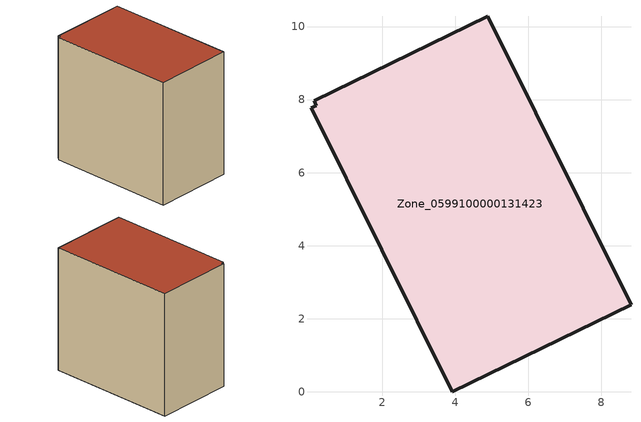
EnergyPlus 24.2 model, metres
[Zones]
Zone_0599100000131423
 floor ground (C_G): 0.14,7.97 4.89,10.28 8.81,2.38 3.92,0 0.06,7.77 0.2,7.84 z0
 wall outside (C_F): 8.81,2.38 4.89,10.28 0.14,7.97 0.2,7.84 0.06,7.77 3.92,0 8.81,2.38 z0:8.5
 roof outside (C_R): 4.89,10.28 0.14,7.97 0.2,7.84 0.06,7.77 3.92,0 8.81,2.38 z8.5
[BUILDING]
Pand.0599100000131423: North Axis=0; Terrain=City; Loads Convergence Tolerance Value=0.04; Temperature Convergence Tolerance Value=0.4; Solar Distribution=FullExterior; Maximum Number of Warmup Days=25; Minimum Number of Warmup Days=1
[Site:Location]
Rotterdam.The.Hague.AP_ZH_NLD Design_Conditions: Latitude=51.96; Longitude=4.45; Time Zone=1; Elevation=-4.5
[SITE:GROUNDTEMPERATURE:BUILDINGSURFACE]
18, 18, 18, 18, 18, 18, 18, 18, 18, 18, 18, 18
[MATERIAL] Thermal Absorptance=0.9; Solar Absorptance=0.7; Visible Absorptance=0.7
Name | Roughness | Thickness | Conductivity | Density | Specific Heat
G.TI.1975-1991 | MediumSmooth | 0.15 | 0.288461 | 540 | 1210
F.TI.1975-1991 | Rough | 0.3 | 0.230769 | 1920 | 840
R.TI.1975-1991 | MediumRough | 0.2 | 0.153846 | 1500 | 1000
[CONSTRUCTION]
C_G: G.TI.1975-1991
C_F: F.TI.1975-1991
C_R: R.TI.1975-1991
[ZONE]
Zone_0599100000131423: Type=1; Multiplier=1; Ceiling Height=Autocalculate; Volume=Autocalculate; Floor Area=autocalculate; Part of Total Floor Area=Yes
[ZONEINFILTRATION:DESIGNFLOWRATE]
Infil_Zone_0599100000131423: Zone or ZoneList or Space or SpaceList=Zone_0599100000131423; Schedule=AlwaysOn; Design Flow Rate Calculation Method=Flow/Area; Flow Rate per Floor Area=0.003; Constant Term Coefficient=1; Temperature Term Coefficient=0; Velocity Term Coefficient=0; Velocity Squared Term Coefficient=0
[HVACTEMPLATE:ZONE:IDEALLOADSAIRSYSTEM]
Zone_0599100000131423: Maximum Heating Supply Air Temperature=50; Minimum Cooling Supply Air Temperature=13; Maximum Heating Supply Air Humidity Ratio=0.0156; Minimum Cooling Supply Air Humidity Ratio=0.0077; Heating Limit=NoLimit; Cooling Limit=NoLimit; Dehumidification Control Type=ConstantSensibleHeatRatio; Cooling Sensible Heat Ratio=0.7; Dehumidification Setpoint=60; Humidification Control Type=None; Humidification Setpoint=30; Outdoor Air Method=None; Outdoor Air Flow Rate per Person=0.00944; Outdoor Air Flow Rate per Zone Floor Area=0; Outdoor Air Flow Rate per Zone=0; Demand Controlled Ventilation Type=None; Outdoor Air Economizer Type=NoEconomizer; Heat Recovery Type=None; Sensible Heat Recovery Effectiveness=0.7; Latent Heat Recovery Effectiveness=0.65
[ZONECONTROL:THERMOSTAT]
ThermostatControl_Zone_0599100000131423: Zone or ZoneList=Zone_0599100000131423; Control Type Schedule=DualSetpointControlType; Control 1=Thermostat_Zone_0599100000131423; Temperature Difference Between Cutout And Setpoint=0
[THERMOSTATSETPOINT:DUALSETPOINT]
Thermostat_Zone_0599100000131423: Heating Setpoint Temperature Schedule=HeatingSetpoint_Zone_0599100000131423; Cooling Setpoint Temperature Schedule=CoolingSetpoint_Zone_0599100000131423
[SCHEDULE:COMPACT]
HeatingSetpoint_Zone_0599100000131423: Through: 12/31, For: AllDays, Until: 24:00, 21
CoolingSetpoint_Zone_0599100000131423: Through: 12/31, For: AllDays, Until: 24:00, 24
DualSetpointControlType: Through: 12/31, For: AllDays, Until: 24:00, 4
AlwaysOn: Through: 12/31, For: AllDays, Until: 24:00, 1
